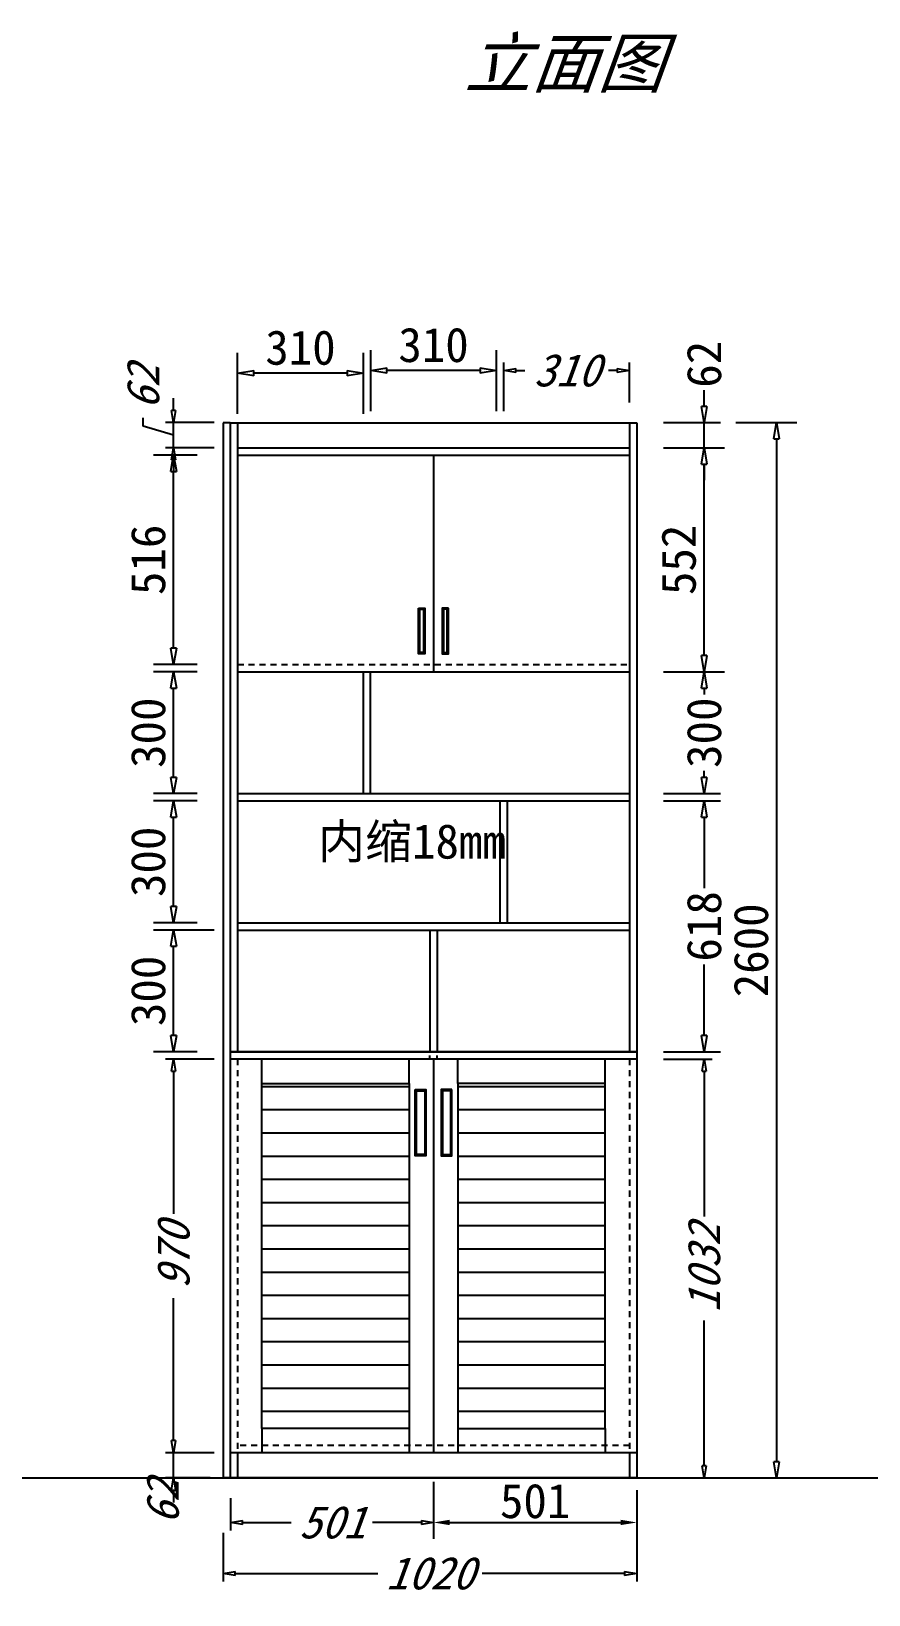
# Model space of a CAD drawing. Header units: millimetres. Extents: x 366509 to 398313, y -1245498 to -1202747.
# Drawn here: x 389938 to 392003, y -1225288 to -1221437 of the extents above; entities that cross this region are included whole.
import ezdxf

# ---------------------------------------------------------------- set-up
doc = ezdxf.new("R2010")
doc.units = ezdxf.units.MM
doc.header["$LTSCALE"] = 20
doc.linetypes.add('JIS_02_0.7', pattern=[1.35, 0.75, -0.6])
doc.layers.get('Defpoints').update_dxf_attribs({"color": 250})
doc.styles.get("Standard").update_dxf_attribs({"font": 'SimSun.ttf', "height": 85})
doc.styles.add('text', font='SimSun.ttf', dxfattribs={"height": 85})
doc.styles.add('汉字', font='SimSun.ttf', dxfattribs={"oblique": 20, "height": 80})
doc.dimstyles.new('200', dxfattribs={"dimtxt": 90, "dimasz": 40, "dimexe": 50, "dimexo": 100, "dimgap": 20, "dimtad": 1, "dimdec": 0, "dimtxsty": 'Standard', "dimblk": 'CLOSEDBLANK', "dimcen": 100, "dimdle": 50, "dimclrd": 256, "dimclre": 256, "dimclrt": 256, "dimadec": 0, "dimazin": 0, "dimtfac": 1, "dimtdec": 0, "dimtmove": 2, "dimatfit": 3, "dimldrblk": 'CLOSEDBLANK', "dimfxl": 100, "dimfxlon": 1, "dimlwd": 25, "dimlwe": 25, "dimarcsym": 0})
doc.dimstyles.new('ISO-25', dxfattribs={"dimtxt": 2.5, "dimasz": 2.5, "dimexe": 1.25, "dimexo": 0.625, "dimtad": 1, "dimtxsty": 'Standard', "dimcen": 2.5, "dimadec": 0, "dimazin": 0, "dimtfac": 1, "dimtmove": 0, "dimatfit": 3, "dimfxl": 1, "dimarcsym": 0})
doc.dimstyles.get("Standard").update_dxf_attribs({"dimtxt": 0.18, "dimasz": 0.18, "dimexe": 0.18, "dimexo": 0.0625, "dimgap": 0.09, "dimtad": 0, "dimtih": 1, "dimtoh": 1, "dimdec": 4, "dimzin": 0, "dimdsep": 46, "dimtxsty": 'Standard', "dimcen": 0.09, "dimadec": 0, "dimazin": 0, "dimtfac": 1, "dimtdec": 4, "dimtofl": 0, "dimtmove": 0, "dimatfit": 3, "dimfxl": 1, "dimtolj": 1, "dimtzin": 0, "dimarcsym": 0})
doc.dimstyles.new('周文晶', dxfattribs={"dimtxt": 70, "dimasz": 40, "dimexe": 40, "dimexo": 30, "dimgap": 10, "dimtad": 0, "dimdec": 0, "dimtxsty": 'Standard', "dimblk": 'CLOSEDBLANK', "dimcen": 200, "dimclrd": 256, "dimclre": 256, "dimadec": 0, "dimazin": 0, "dimtfac": 1, "dimtdec": 0, "dimtmove": 0, "dimatfit": 3, "dimldrblk": 'CLOSEDBLANK', "dimfxl": 100, "dimfxlon": 1, "dimarcsym": 0})

# ---------------------------------------------------------------- blocks, each defined once
blk = doc.blocks.new('_ClosedBlank')
at = {"color": 0, "linetype": 'ByBlock', "lineweight": -2}
for p, q in [((-1, 0.167), (0, 0)), ((-1, 0.167), (-1, -0.167)), ((0, 0), (-1, -0.167))]:
    blk.add_line(p, q, dxfattribs=at)
blk = doc.blocks.new('*D1087')
at = {"lineweight": 25, "transparency": 16777216}
for p, q in [((390288.9, -1224908.8), (390288.9, -1224878.8)), ((390388.9, -1224938.8), (390268.9, -1224938.8)), ((390288.9, -1225000.8), (390288.9, -1224938.8)), ((390378.7, -1225000.8), (390268.9, -1225000.8)), ((390288.9, -1225030.8), (390288.9, -1225060.8))]:
    blk.add_line(p, q, dxfattribs=at)
at = {"layer": 'Defpoints', "color": 0, "transparency": 16777216}
for p in [(390288.9, -1224938.8), (390446.7, -1224938.8), (390428.7, -1225000.8)]:
    blk.add_point(p, dxfattribs=at)
at = {"lineweight": 25, "transparency": 16777216, "xscale": 30, "yscale": 30, "zscale": 30}
for p, rotation in [((390288.9, -1224938.8), 270), ((390288.9, -1225000.8), 90)]:
    blk.add_blockref('_ClosedBlank', p, dxfattribs=dict(at, rotation=rotation))
at = {"lineweight": -3, "transparency": 16777216, "insert": (390262.3, -1225060.8), "char_height": 80, "attachment_point": 5, "rotation": 90, "style": '汉字'}
blk.add_mtext('62', dxfattribs=at)
blk = doc.blocks.new('*D1088')
at = {"lineweight": 25, "transparency": 16777216}
for p, q in [((390388.9, -1223968.8), (390268.9, -1223968.8)), ((390288.9, -1223998.8), (390288.9, -1224349.7)), ((390288.9, -1224908.8), (390288.9, -1224558)), ((390388.9, -1224938.8), (390268.9, -1224938.8))]:
    blk.add_line(p, q, dxfattribs=at)
at = {"layer": 'Defpoints', "color": 0, "transparency": 16777216}
for p in [(390288.9, -1223968.8), (390446.7, -1223968.8), (390446.7, -1224938.8)]:
    blk.add_point(p, dxfattribs=at)
at = {"lineweight": 25, "transparency": 16777216, "xscale": 30, "yscale": 30, "zscale": 30}
for p, rotation in [((390288.9, -1223968.8), 90), ((390288.9, -1224938.8), 270)]:
    blk.add_blockref('_ClosedBlank', p, dxfattribs=dict(at, rotation=rotation))
at = {"lineweight": -3, "transparency": 16777216, "insert": (390288.9, -1224453.8), "char_height": 80, "attachment_point": 5, "rotation": 90, "style": '汉字'}
blk.add_mtext('970', dxfattribs=at)
blk = doc.blocks.new('*D1096')
at = {"lineweight": 25, "transparency": 16777216}
for p, q in [((391102.7, -1222372.3), (391102.7, -1222252.3)), ((391412.7, -1222350.9), (391412.7, -1222252.3)), ((391132.7, -1222272.3), (391154.4, -1222272.3)), ((391382.7, -1222272.3), (391360.9, -1222272.3))]:
    blk.add_line(p, q, dxfattribs=at)
at = {"layer": 'Defpoints', "color": 0, "transparency": 16777216}
for p in [(391412.7, -1222272.3), (391412.7, -1222400.9), (391102.7, -1223014.8)]:
    blk.add_point(p, dxfattribs=at)
at = {"lineweight": 25, "transparency": 16777216, "xscale": 30, "yscale": 30, "zscale": 30, "rotation": 180}
blk.add_blockref('_ClosedBlank', (391102.7, -1222272.3), dxfattribs=at)
at = {"lineweight": 25, "transparency": 16777216, "xscale": 30, "yscale": 30, "zscale": 30}
blk.add_blockref('_ClosedBlank', (391412.7, -1222272.3), dxfattribs=at)
at = {"lineweight": -3, "transparency": 16777216, "insert": (391257.7, -1222272.3), "char_height": 80, "attachment_point": 5, "style": '汉字'}
blk.add_mtext('310', dxfattribs=at)
blk = doc.blocks.new('*D1089')
at = {"lineweight": 25, "transparency": 16777216}
for p, q in [((390410.7, -1225135.9), (390410.7, -1225255.9)), ((391430.7, -1225135.9), (391430.7, -1225255.9)), ((390440.7, -1225235.9), (390792.1, -1225235.9)), ((391400.7, -1225235.9), (391049.3, -1225235.9))]:
    blk.add_line(p, q, dxfattribs=at)
at = {"layer": 'Defpoints', "color": 0, "transparency": 16777216}
for p in [(390410.7, -1225000.8), (391430.7, -1225000.8), (391430.7, -1225235.9)]:
    blk.add_point(p, dxfattribs=at)
at = {"lineweight": 25, "transparency": 16777216, "xscale": 30, "yscale": 30, "zscale": 30, "rotation": 180}
blk.add_blockref('_ClosedBlank', (390410.7, -1225235.9), dxfattribs=at)
at = {"lineweight": 25, "transparency": 16777216, "xscale": 30, "yscale": 30, "zscale": 30}
blk.add_blockref('_ClosedBlank', (391430.7, -1225235.9), dxfattribs=at)
at = {"lineweight": -3, "transparency": 16777216, "insert": (390920.7, -1225235.9), "char_height": 80, "attachment_point": 5, "style": '汉字'}
blk.add_mtext('1020', dxfattribs=at)
blk = doc.blocks.new('*D1090')
at = {"lineweight": 25, "transparency": 16777216}
for p, q in [((391497, -1223968.8), (391617, -1223968.8)), ((391597, -1223998.8), (391597, -1224356.9)), ((391597, -1224970.8), (391597, -1224612.7)), ((391497, -1225000.8), (391617, -1225000.8))]:
    blk.add_line(p, q, dxfattribs=at)
at = {"layer": 'Defpoints', "color": 0, "transparency": 16777216}
for p in [(391430.7, -1223968.8), (391412.7, -1225000.8), (391597, -1225000.8)]:
    blk.add_point(p, dxfattribs=at)
at = {"lineweight": 25, "transparency": 16777216, "xscale": 30, "yscale": 30, "zscale": 30}
for p, rotation in [((391597, -1223968.8), 90), ((391597, -1225000.8), 270)]:
    blk.add_blockref('_ClosedBlank', p, dxfattribs=dict(at, rotation=rotation))
at = {"lineweight": -3, "transparency": 16777216, "insert": (391597, -1224484.8), "char_height": 80, "attachment_point": 5, "rotation": 90, "style": '汉字'}
blk.add_mtext('1032', dxfattribs=at)
blk = doc.blocks.new('*D1099')
at = {"lineweight": 25, "transparency": 16777216}
for p, q in [((390288.9, -1222370.9), (390288.9, -1222340.9)), ((390213.9, -1222409.4), (390213.9, -1222389.4)), ((390288.9, -1222431.9), (390213.9, -1222409.4)), ((390388.9, -1222400.9), (390268.9, -1222400.9)), ((390288.9, -1222462.9), (390288.9, -1222400.9)), ((390288.9, -1222462.9), (390288.9, -1222400.9)), ((390388.9, -1222462.9), (390268.9, -1222462.9)), ((390288.9, -1222492.9), (390288.9, -1222522.9))]:
    blk.add_line(p, q, dxfattribs=at)
at = {"layer": 'Defpoints', "color": 0, "transparency": 16777216}
for p in [(390288.9, -1222400.9), (390446.7, -1222400.9), (390446.7, -1222462.9)]:
    blk.add_point(p, dxfattribs=at)
at = {"lineweight": 25, "transparency": 16777216, "xscale": 30, "yscale": 30, "zscale": 30}
for p, rotation in [((390288.9, -1222400.9), 270), ((390288.9, -1222462.9), 90)]:
    blk.add_blockref('_ClosedBlank', p, dxfattribs=dict(at, rotation=rotation))
at = {"lineweight": -3, "transparency": 16777216, "insert": (390213.9, -1222314.6), "char_height": 80, "attachment_point": 5, "rotation": 90, "style": '汉字'}
blk.add_mtext('62', dxfattribs=at)
blk = doc.blocks.new('*D1091')
at = {"lineweight": 25, "transparency": 16777216}
for p, q in [((390929.7, -1225010.4), (390929.7, -1225130.4)), ((390428.7, -1225050.8), (390428.7, -1225130.4)), ((390458.7, -1225110.4), (390578.8, -1225110.4)), ((390899.7, -1225110.4), (390779.5, -1225110.4))]:
    blk.add_line(p, q, dxfattribs=at)
at = {"layer": 'Defpoints', "color": 0, "transparency": 16777216}
for p in [(390929.7, -1224938.8), (390428.7, -1225000.8), (390428.7, -1225110.4)]:
    blk.add_point(p, dxfattribs=at)
at = {"lineweight": 25, "transparency": 16777216, "xscale": 30, "yscale": 30, "zscale": 30, "rotation": 180}
blk.add_blockref('_ClosedBlank', (390428.7, -1225110.4), dxfattribs=at)
at = {"lineweight": 25, "transparency": 16777216, "xscale": 30, "yscale": 30, "zscale": 30}
blk.add_blockref('_ClosedBlank', (390929.7, -1225110.4), dxfattribs=at)
at = {"lineweight": -3, "transparency": 16777216, "insert": (390679.2, -1225110.4), "char_height": 80, "attachment_point": 5, "style": '汉字'}
blk.add_mtext('501', dxfattribs=at)
blk = doc.blocks.new('*D1092')
at = {"lineweight": 25, "transparency": 16777216}
for p, q in [((391675.3, -1222400.9), (391825.3, -1222400.9)), ((391775.3, -1222440.9), (391775.3, -1224960.8)), ((391675.3, -1225000.8), (391825.3, -1225000.8))]:
    blk.add_line(p, q, dxfattribs=at)
at = {"layer": 'Defpoints', "color": 0, "transparency": 16777216}
for p in [(391268.7, -1222400.9), (391268.7, -1225000.8), (391775.3, -1225000.8)]:
    blk.add_point(p, dxfattribs=at)
at = {"lineweight": 25, "transparency": 16777216, "xscale": 40, "yscale": 40, "zscale": 40}
for p, rotation in [((391775.3, -1222400.9), 90), ((391775.3, -1225000.8), 270)]:
    blk.add_blockref('_ClosedBlank', p, dxfattribs=dict(at, rotation=rotation))
at = {"lineweight": -3, "transparency": 16777216, "insert": (391712.8, -1223700.9), "char_height": 85, "attachment_point": 5, "rotation": 90}
blk.add_mtext('2600', dxfattribs=at)
blk = doc.blocks.new('*D1100')
at = {"lineweight": 25, "transparency": 16777216}
for p, q in [((390774.7, -1222372.3), (390774.7, -1222222.3)), ((391084.7, -1222372.3), (391084.7, -1222222.3)), ((391044.7, -1222272.3), (390814.7, -1222272.3))]:
    blk.add_line(p, q, dxfattribs=at)
at = {"layer": 'Defpoints', "color": 0, "transparency": 16777216}
for p in [(390774.7, -1222272.3), (391084.7, -1223014.8), (390774.7, -1223332.8)]:
    blk.add_point(p, dxfattribs=at)
at = {"lineweight": 25, "transparency": 16777216, "xscale": 40, "yscale": 40, "zscale": 40, "rotation": 180}
blk.add_blockref('_ClosedBlank', (390774.7, -1222272.3), dxfattribs=at)
at = {"lineweight": 25, "transparency": 16777216, "xscale": 40, "yscale": 40, "zscale": 40}
blk.add_blockref('_ClosedBlank', (391084.7, -1222272.3), dxfattribs=at)
at = {"lineweight": -3, "transparency": 16777216, "insert": (390929.7, -1222209.8), "char_height": 85, "attachment_point": 5}
blk.add_mtext('310', dxfattribs=at)
blk = doc.blocks.new('*D1101')
at = {"lineweight": 25, "transparency": 16777216}
for p, q in [((390446.7, -1222378.9), (390446.7, -1222228.9)), ((390756.7, -1222378.9), (390756.7, -1222228.9)), ((390716.7, -1222278.9), (390486.7, -1222278.9))]:
    blk.add_line(p, q, dxfattribs=at)
at = {"layer": 'Defpoints', "color": 0, "transparency": 16777216}
for p in [(390446.7, -1222278.9), (390756.7, -1223014.8), (390446.7, -1223473.8)]:
    blk.add_point(p, dxfattribs=at)
at = {"lineweight": 25, "transparency": 16777216, "xscale": 40, "yscale": 40, "zscale": 40, "rotation": 180}
blk.add_blockref('_ClosedBlank', (390446.7, -1222278.9), dxfattribs=at)
at = {"lineweight": 25, "transparency": 16777216, "xscale": 40, "yscale": 40, "zscale": 40}
blk.add_blockref('_ClosedBlank', (390756.7, -1222278.9), dxfattribs=at)
at = {"lineweight": -3, "transparency": 16777216, "insert": (390601.7, -1222216.4), "char_height": 85, "attachment_point": 5}
blk.add_mtext('310', dxfattribs=at)
blk = doc.blocks.new('*D1093')
at = {"lineweight": 25, "transparency": 16777216}
for p, q in [((390388.9, -1223650.8), (390238.9, -1223650.8)), ((390288.9, -1223910.8), (390288.9, -1223690.8)), ((390346.7, -1223950.8), (390238.9, -1223950.8))]:
    blk.add_line(p, q, dxfattribs=at)
at = {"layer": 'Defpoints', "color": 0, "transparency": 16777216}
for p in [(390288.9, -1223650.8), (390756.7, -1223650.8), (390446.7, -1223950.8)]:
    blk.add_point(p, dxfattribs=at)
at = {"lineweight": 25, "transparency": 16777216, "xscale": 40, "yscale": 40, "zscale": 40}
for p, rotation in [((390288.9, -1223650.8), 90), ((390288.9, -1223950.8), 270)]:
    blk.add_blockref('_ClosedBlank', p, dxfattribs=dict(at, rotation=rotation))
at = {"lineweight": -3, "transparency": 16777216, "insert": (390226.4, -1223800.8), "char_height": 85, "attachment_point": 5, "rotation": 90}
blk.add_mtext('300', dxfattribs=at)
blk = doc.blocks.new('*D1102')
at = {"lineweight": 25, "transparency": 16777216}
for p, q in [((390346.7, -1223332.8), (390238.9, -1223332.8)), ((390288.9, -1223592.8), (390288.9, -1223372.8)), ((390346.7, -1223632.8), (390238.9, -1223632.8))]:
    blk.add_line(p, q, dxfattribs=at)
at = {"layer": 'Defpoints', "color": 0, "transparency": 16777216}
for p in [(390288.9, -1223332.8), (390446.7, -1223332.8), (390446.7, -1223632.8)]:
    blk.add_point(p, dxfattribs=at)
at = {"lineweight": 25, "transparency": 16777216, "xscale": 40, "yscale": 40, "zscale": 40}
for p, rotation in [((390288.9, -1223332.8), 90), ((390288.9, -1223632.8), 270)]:
    blk.add_blockref('_ClosedBlank', p, dxfattribs=dict(at, rotation=rotation))
at = {"lineweight": -3, "transparency": 16777216, "insert": (390226.4, -1223482.8), "char_height": 85, "attachment_point": 5, "rotation": 90}
blk.add_mtext('300', dxfattribs=at)
blk = doc.blocks.new('*D1094')
at = {"lineweight": 25, "transparency": 16777216}
for p, q in [((390346.7, -1223014.8), (390238.9, -1223014.8)), ((390288.9, -1223274.8), (390288.9, -1223054.8)), ((390346.7, -1223314.8), (390238.9, -1223314.8))]:
    blk.add_line(p, q, dxfattribs=at)
at = {"layer": 'Defpoints', "color": 0, "transparency": 16777216}
for p in [(390288.9, -1223014.8), (390446.7, -1223014.8), (390446.7, -1223314.8)]:
    blk.add_point(p, dxfattribs=at)
at = {"lineweight": 25, "transparency": 16777216, "xscale": 40, "yscale": 40, "zscale": 40}
for p, rotation in [((390288.9, -1223014.8), 90), ((390288.9, -1223314.8), 270)]:
    blk.add_blockref('_ClosedBlank', p, dxfattribs=dict(at, rotation=rotation))
at = {"lineweight": -3, "transparency": 16777216, "insert": (390226.4, -1223164.8), "char_height": 85, "attachment_point": 5, "rotation": 90}
blk.add_mtext('300', dxfattribs=at)
blk = doc.blocks.new('*D1095')
at = {"lineweight": 25, "transparency": 16777216}
for p, q in [((390346.7, -1222480.9), (390238.9, -1222480.9)), ((390288.9, -1222956.8), (390288.9, -1222520.9)), ((390346.7, -1222996.8), (390238.9, -1222996.8))]:
    blk.add_line(p, q, dxfattribs=at)
at = {"layer": 'Defpoints', "color": 0, "transparency": 16777216}
for p in [(390288.9, -1222480.9), (390446.7, -1222480.9), (390446.7, -1222996.8)]:
    blk.add_point(p, dxfattribs=at)
at = {"lineweight": 25, "transparency": 16777216, "xscale": 40, "yscale": 40, "zscale": 40}
for p, rotation in [((390288.9, -1222480.9), 90), ((390288.9, -1222996.8), 270)]:
    blk.add_blockref('_ClosedBlank', p, dxfattribs=dict(at, rotation=rotation))
at = {"lineweight": -3, "transparency": 16777216, "insert": (390226.4, -1222738.9), "char_height": 85, "attachment_point": 5, "rotation": 90}
blk.add_mtext('516', dxfattribs=at)
blk = doc.blocks.new('*D1080')
at = {"lineweight": 25, "transparency": 16777216}
for p, q in [((391512.7, -1222462.9), (391647, -1222462.9)), ((391597, -1222974.8), (391597, -1222502.9)), ((391512.7, -1223014.8), (391647, -1223014.8))]:
    blk.add_line(p, q, dxfattribs=at)
at = {"layer": 'Defpoints', "color": 0, "transparency": 16777216}
for p in [(391412.7, -1222462.9), (391597, -1222462.9), (391412.7, -1223014.8)]:
    blk.add_point(p, dxfattribs=at)
at = {"lineweight": 25, "transparency": 16777216, "xscale": 40, "yscale": 40, "zscale": 40}
for p, rotation in [((391597, -1222462.9), 90), ((391597, -1223014.8), 270)]:
    blk.add_blockref('_ClosedBlank', p, dxfattribs=dict(at, rotation=rotation))
at = {"lineweight": -3, "transparency": 16777216, "insert": (391534.5, -1222738.9), "char_height": 85, "attachment_point": 5, "rotation": 90}
blk.add_mtext('552', dxfattribs=at)
blk = doc.blocks.new('*D1081')
at = {"color": 0, "lineweight": -2, "transparency": 16777216}
for p, q in [((390929.7, -1225010.4), (390929.7, -1225150.4)), ((391430.7, -1225030.8), (391430.7, -1225150.4)), ((390969.7, -1225110.4), (391390.7, -1225110.4))]:
    blk.add_line(p, q, dxfattribs=at)
at = {"color": 0, "transparency": 16777216}
for points in [[(390969.7, -1225103.7), (390969.7, -1225117), (390929.7, -1225110.4)], [(391390.7, -1225103.7), (391390.7, -1225117), (391430.7, -1225110.4)]]:
    blk.add_solid(points, dxfattribs=at)
at = {"layer": 'Defpoints', "color": 0, "transparency": 16777216}
for p in [(390929.7, -1224938.8), (391430.7, -1225000.8), (391430.7, -1225110.4)]:
    blk.add_point(p, dxfattribs=at)
at = {"color": 0, "lineweight": -3, "transparency": 16777216, "insert": (391180.2, -1225057.9), "char_height": 85, "attachment_point": 5}
blk.add_mtext('501', dxfattribs=at)
blk = doc.blocks.new('*D1083')
at = {"lineweight": -2, "transparency": 16777216}
for p, q in [((391597, -1222360.9), (391597, -1222320.9)), ((391497, -1222400.9), (391637, -1222400.9)), ((391597, -1222462.9), (391597, -1222400.9)), ((391497, -1222462.9), (391637, -1222462.9)), ((391597, -1222502.9), (391597, -1222542.9))]:
    blk.add_line(p, q, dxfattribs=at)
at = {"layer": 'Defpoints', "color": 0, "transparency": 16777216}
for p in [(391412.7, -1222400.9), (391597, -1222400.9), (391412.7, -1222462.9)]:
    blk.add_point(p, dxfattribs=at)
at = {"lineweight": -2, "transparency": 16777216, "xscale": 40, "yscale": 40, "zscale": 40}
for p, rotation in [((391597, -1222400.9), 270), ((391597, -1222462.9), 90)]:
    blk.add_blockref('_ClosedBlank', p, dxfattribs=dict(at, rotation=rotation))
at = {"color": 0, "transparency": 16777216, "insert": (391597, -1222257.1), "char_height": 85, "attachment_point": 5, "rotation": 90}
blk.add_mtext('62', dxfattribs=at)
blk = doc.blocks.new('*D1084')
at = {"lineweight": -2, "transparency": 16777216}
for p, q in [((391497, -1223014.8), (391637, -1223014.8)), ((391597, -1223054.8), (391597, -1223070.8)), ((391597, -1223274.8), (391597, -1223258.9)), ((391497, -1223314.8), (391637, -1223314.8))]:
    blk.add_line(p, q, dxfattribs=at)
at = {"layer": 'Defpoints', "color": 0, "transparency": 16777216}
for p in [(391412.7, -1223014.8), (391412.7, -1223314.8), (391597, -1223314.8)]:
    blk.add_point(p, dxfattribs=at)
at = {"lineweight": -2, "transparency": 16777216, "xscale": 40, "yscale": 40, "zscale": 40}
for p, rotation in [((391597, -1223014.8), 90), ((391597, -1223314.8), 270)]:
    blk.add_blockref('_ClosedBlank', p, dxfattribs=dict(at, rotation=rotation))
at = {"color": 0, "transparency": 16777216, "insert": (391597, -1223164.8), "char_height": 85, "attachment_point": 5, "rotation": 90}
blk.add_mtext('300', dxfattribs=at)
blk = doc.blocks.new('*D1086')
at = {"lineweight": -2, "transparency": 16777216}
for p, q in [((391497, -1223332.8), (391637, -1223332.8)), ((391597, -1223372.8), (391597, -1223547.5)), ((391597, -1223910.8), (391597, -1223736.1)), ((391497, -1223950.8), (391637, -1223950.8))]:
    blk.add_line(p, q, dxfattribs=at)
at = {"layer": 'Defpoints', "color": 0, "transparency": 16777216}
for p in [(391412.7, -1223332.8), (391430.7, -1223950.8), (391597, -1223950.8)]:
    blk.add_point(p, dxfattribs=at)
at = {"lineweight": -2, "transparency": 16777216, "xscale": 40, "yscale": 40, "zscale": 40}
for p, rotation in [((391597, -1223332.8), 90), ((391597, -1223950.8), 270)]:
    blk.add_blockref('_ClosedBlank', p, dxfattribs=dict(at, rotation=rotation))
at = {"color": 0, "transparency": 16777216, "insert": (391597, -1223641.8), "char_height": 85, "attachment_point": 5, "rotation": 90}
blk.add_mtext('618', dxfattribs=at)

msp = doc.modelspace()

# ---------------------------------------------------------------- hatches: boundary and pattern name
at = {"lineweight": -3}
h = msp.add_hatch(dxfattribs=at)
h.set_pattern_fill('LINE', color=250, scale=18, style=0)
h.set_pattern_definition([(0, (269509.95, -1216949.606), (0, 57.15), [])])
h.paths.add_polyline_path([(391352.672, -1224028.809), (390989.672, -1224028.809), (390989.672, -1224878.809), (391352.672, -1224878.809)])
h.paths.add_polyline_path([(390506.672, -1224878.809), (390869.672, -1224878.809), (390869.672, -1224028.809), (390506.672, -1224028.809)])

# ---------------------------------------------------------------- linework, layer by layer
for p, q in [((390410.672, -1222400.944), (390410.672, -1225000.809)), ((390428.672, -1222400.944), (390428.672, -1225000.809)), ((390428.672, -1222400.944), (391430.672, -1222400.944)), ((390446.672, -1222400.944), (390446.672, -1223950.809)), ((391156.783, -1222400.944), (391430.672, -1222400.944)), ((391412.672, -1222400.944), (391412.672, -1223950.809)), ((391430.672, -1222400.944), (391430.672, -1225000.809)), ((390446.672, -1222462.944), (391412.672, -1222462.944)), ((390446.672, -1222480.944), (391412.672, -1222480.944)), ((390446.672, -1223014.809), (391412.672, -1223014.809)), ((390756.672, -1223314.809), (390756.672, -1223014.809)), ((390774.672, -1223314.809), (390774.672, -1223014.809)), ((390446.672, -1223314.809), (391412.672, -1223314.809)), ((390446.672, -1223332.809), (391412.672, -1223332.809)), ((391093.672, -1223632.809), (391093.672, -1223332.809)), ((391111.672, -1223632.809), (391111.672, -1223332.809)), ((390446.672, -1223632.809), (391412.672, -1223632.809)), ((390446.672, -1223650.809), (391412.672, -1223650.809)), ((391430.672, -1223950.809), (390428.672, -1223950.809)), ((390428.672, -1223950.809), (391430.672, -1223950.809)), ((391430.672, -1223968.809), (390428.672, -1223968.809)), ((391430.672, -1223968.809), (390428.672, -1223968.809)), ((390506.672, -1224028.809), (390506.672, -1223968.809)), ((390869.672, -1224028.809), (390869.672, -1223968.809)), ((390929.672, -1223968.809), (390929.672, -1224938.809)), ((390989.672, -1224028.809), (390989.672, -1223968.809)), ((391352.672, -1224028.809), (391352.672, -1223968.809)), ((390506.672, -1224878.809), (390506.672, -1224938.809)), ((390869.672, -1224878.809), (390869.672, -1224938.809)), ((390989.672, -1224878.809), (390989.672, -1224938.809)), ((391352.672, -1224878.809), (391352.672, -1224938.809)), ((391430.672, -1224938.809), (390428.672, -1224938.809)), ((391412.672, -1224938.809), (391412.672, -1225000.809)), ((391430.672, -1225000.809), (390428.672, -1225000.809))]:
    msp.add_line(p, q, dxfattribs=at)
for p, q in [((390428.672, -1222400.944), (390410.672, -1222400.944)), ((390929.672, -1222480.944), (390929.672, -1223014.809)), ((390920.672, -1223650.809), (390920.672, -1223950.809)), ((390938.672, -1223650.809), (390938.672, -1223950.809)), ((390446.672, -1224938.809), (390446.672, -1225000.809)), ((366509.141, -1225000.809), (398312.891, -1225000.809)), ((390428.672, -1225000.809), (390410.672, -1225000.809))]:
    msp.add_line(p, q)
at = {"color": 250, "linetype": 'JIS_02_0.7', "lineweight": -3}
for p, q in [((390446.672, -1222996.809), (391412.672, -1222996.809)), ((390920.672, -1223968.809), (390920.672, -1223959.809)), ((390938.672, -1223968.809), (390938.672, -1223959.809)), ((390446.672, -1223968.809), (390446.672, -1224938.809)), ((391412.672, -1223968.809), (391412.672, -1224938.809)), ((391412.672, -1224920.809), (390446.672, -1224920.809))]:
    msp.add_line(p, q, dxfattribs=at)
for points in [[(390892.859, -1222857.781), (390908.039, -1222857.781), (390908.039, -1222970.344), (390892.859, -1222970.344)], [(390895.859, -1222860.781), (390905.039, -1222860.781), (390905.039, -1222967.344), (390895.859, -1222967.344)], [(390966.484, -1222857.781), (390951.305, -1222857.781), (390951.305, -1222970.344), (390966.484, -1222970.344)], [(390963.484, -1222860.781), (390954.305, -1222860.781), (390954.305, -1222967.344), (390963.484, -1222967.344)]]:
    msp.add_lwpolyline(points, close=True)
at = {"lineweight": -3}
for points in [[(390506.672, -1224028.809), (390869.672, -1224028.809), (390869.672, -1224878.809), (390506.672, -1224878.809)], [(391352.672, -1224028.809), (390989.672, -1224028.809), (390989.672, -1224878.809), (391352.672, -1224878.809)], [(390884.376, -1224043.63), (390910.944, -1224043.63), (390910.944, -1224207.142), (390884.376, -1224207.142)], [(390887.376, -1224046.63), (390907.944, -1224046.63), (390907.944, -1224204.142), (390887.376, -1224204.142)], [(390974.967, -1224043.63), (390948.4, -1224043.63), (390948.4, -1224207.142), (390974.967, -1224207.142)], [(390971.967, -1224046.63), (390951.4, -1224046.63), (390951.4, -1224204.142), (390971.967, -1224204.142)]]:
    msp.add_lwpolyline(points, close=True, dxfattribs=at)

# ---------------------------------------------------------------- texts
at = {"color": 0, "insert": (391005.744, -1221455.165), "char_height": 120, "width": 1293.93172, "attachment_point": 1, "style": '汉字'}
msp.add_mtext('立面图', dxfattribs=at)
at = {"insert": (390644.844, -1223389.961), "char_height": 85, "width": 635.82031, "attachment_point": 1, "style": 'text'}
msp.add_mtext('内缩18mm', dxfattribs=at)

# ---------------------------------------------------------------- dimensions: what is measured, and where the dimension line sits
at = {"lineweight": -3}
for base, p1, p2, picture, middle in [((390446.672, -1222278.94), (390756.672, -1223014.809), (390446.672, -1223473.809), '*D1101', (390601.672, -1222216.44)), ((390774.672, -1222272.273), (391084.672, -1223014.809), (390774.672, -1223332.809), '*D1100', (390929.672, -1222209.773))]:
    dim = msp.add_linear_dim(base=base, p1=p1, p2=p2, dimstyle='200', dxfattribs=at)
    dim.commit()
    dim.dimension.update_dxf_attribs({"geometry": picture, "text_midpoint": middle})
for base, p1, p2, dimstyle, override, picture, middle in [((391412.672, -1222272.273), (391102.672, -1223014.809), (391412.672, -1222400.944), 'Standard', {"dimtxt": 80, "dimasz": 30, "dimexe": 20, "dimexo": 50, "dimgap": 10, "dimtih": 0, "dimtoh": 0, "dimdec": 0, "dimzin": 8, "dimtxsty": '汉字', "dimblk": 'ClosedBlank', "dimcen": 2.5, "dimclrd": 256, "dimclre": 256, "dimclrt": 256, "dimtdec": 0, "dimtofl": 1, "dimtmove": 1, "dimldrblk": 'ClosedBlank', "dimfxl": 100, "dimfxlon": 1, "dimtolj": 0, "dimtzin": 8, "dimlwd": 25, "dimlwe": 25, "dimarcsym": 1}, '*D1096', (391257.672, -1222272.273)), ((391430.672, -1225110.353), (390929.672, -1224938.809), (391430.672, -1225000.809), 'ISO-25', {"dimtxt": 70, "dimasz": 40, "dimexe": 40, "dimexo": 30, "dimgap": 10, "dimfxl": 100, "dimfxlon": 1}, '*D1081', (391180.172, -1225057.853)), ((391430.672, -1225235.912), (390410.672, -1225000.809), (391430.672, -1225000.809), 'Standard', {"dimtxt": 80, "dimasz": 30, "dimexe": 20, "dimexo": 50, "dimgap": 10, "dimtih": 0, "dimtoh": 0, "dimdec": 0, "dimzin": 8, "dimtxsty": '汉字', "dimblk": 'ClosedBlank', "dimcen": 2.5, "dimclrd": 256, "dimclre": 256, "dimclrt": 256, "dimtdec": 0, "dimtofl": 1, "dimtmove": 1, "dimldrblk": 'ClosedBlank', "dimfxl": 100, "dimfxlon": 1, "dimtolj": 0, "dimtzin": 8, "dimlwd": 25, "dimlwe": 25, "dimarcsym": 1}, '*D1089', (390920.672, -1225235.912))]:
    dim = msp.add_linear_dim(base=base, p1=p1, p2=p2, dimstyle=dimstyle, override=override, dxfattribs=at)
    dim.commit()
    dim.dimension.update_dxf_attribs({"geometry": picture, "text_midpoint": middle})
for base, p1, p2, picture, middle in [((391597.035, -1222400.944), (391412.672, -1222462.944), (391412.672, -1222400.944), '*D1083', (391597.035, -1222257.111)), ((391597.035, -1223314.809), (391412.672, -1223014.809), (391412.672, -1223314.809), '*D1084', (391597.035, -1223164.809)), ((391597.035, -1223950.809), (391412.672, -1223332.809), (391430.672, -1223950.809), '*D1086', (391597.035, -1223641.809))]:
    dim = msp.add_linear_dim(base=base, p1=p1, p2=p2, angle=90, dimstyle='周文晶')
    dim.commit()
    dim.dimension.update_dxf_attribs({"geometry": picture, "text_midpoint": middle})
for base, p1, p2, angle, picture, middle in [((390288.87, -1222400.944), (390446.672, -1222462.944), (390446.672, -1222400.944), 90, '*D1099', (390213.87, -1222379.444)), ((390288.87, -1223968.809), (390446.672, -1224938.809), (390446.672, -1223968.809), 270, '*D1088', (390288.87, -1224453.809)), ((391597.035, -1225000.809), (391430.672, -1223968.809), (391412.672, -1225000.809), 90, '*D1090', (391597.035, -1224484.809)), ((390428.672, -1225110.353), (390929.672, -1224938.809), (390428.672, -1225000.809), 180, '*D1091', (390679.172, -1225110.353))]:
    dim = msp.add_linear_dim(base=base, p1=p1, p2=p2, angle=angle, dimstyle='Standard', override={"dimtxt": 80, "dimasz": 30, "dimexe": 20, "dimexo": 50, "dimgap": 10, "dimtih": 0, "dimtoh": 0, "dimdec": 0, "dimzin": 8, "dimtxsty": '汉字', "dimblk": 'ClosedBlank', "dimcen": 2.5, "dimclrd": 256, "dimclre": 256, "dimclrt": 256, "dimtdec": 0, "dimtofl": 1, "dimtmove": 1, "dimldrblk": 'ClosedBlank', "dimfxl": 100, "dimfxlon": 1, "dimtolj": 0, "dimtzin": 8, "dimlwd": 25, "dimlwe": 25, "dimarcsym": 1}, dxfattribs=at)
    dim.commit()
    dim.dimension.update_dxf_attribs({"geometry": picture, "text_midpoint": middle})
for base, p1, p2, picture, middle in [((391775.262, -1225000.809), (391268.728, -1222400.944), (391268.728, -1225000.809), '*D1092', (391712.762, -1223700.877)), ((390288.87, -1222480.944), (390446.672, -1222996.809), (390446.672, -1222480.944), '*D1095', (390226.37, -1222738.877)), ((391597.035, -1222462.944), (391412.672, -1223014.809), (391412.672, -1222462.944), '*D1080', (391534.535, -1222738.877)), ((390288.87, -1223014.809), (390446.672, -1223314.809), (390446.672, -1223014.809), '*D1094', (390226.37, -1223164.809)), ((390288.87, -1223332.809), (390446.672, -1223632.809), (390446.672, -1223332.809), '*D1102', (390226.37, -1223482.809)), ((390288.87, -1223650.809), (390446.672, -1223950.809), (390756.672, -1223650.809), '*D1093', (390226.37, -1223800.809))]:
    dim = msp.add_linear_dim(base=base, p1=p1, p2=p2, angle=90, dimstyle='200', dxfattribs=at)
    dim.commit()
    dim.dimension.update_dxf_attribs({"geometry": picture, "text_midpoint": middle})
dim = msp.add_linear_dim(base=(390288.87, -1224938.809), p1=(390428.672, -1225000.809), p2=(390446.672, -1224938.809), angle=270, dimstyle='Standard', override={"dimtxt": 80, "dimasz": 30, "dimexe": 20, "dimexo": 50, "dimgap": 10, "dimtih": 0, "dimtoh": 0, "dimdec": 0, "dimzin": 8, "dimtxsty": '汉字', "dimblk": 'ClosedBlank', "dimcen": 2.5, "dimclrd": 256, "dimclre": 256, "dimclrt": 256, "dimtdec": 0, "dimtofl": 1, "dimtmove": 1, "dimldrblk": 'ClosedBlank', "dimfxl": 100, "dimfxlon": 1, "dimtolj": 0, "dimtzin": 8, "dimlwd": 25, "dimlwe": 25, "dimarcsym": 1}, dxfattribs=at)
dim.commit()
dim.dimension.update_dxf_attribs({"geometry": '*D1087', "text_midpoint": (390262.309, -1225060.809), "dimtype": 128})

doc.saveas('drawing.dxf')
